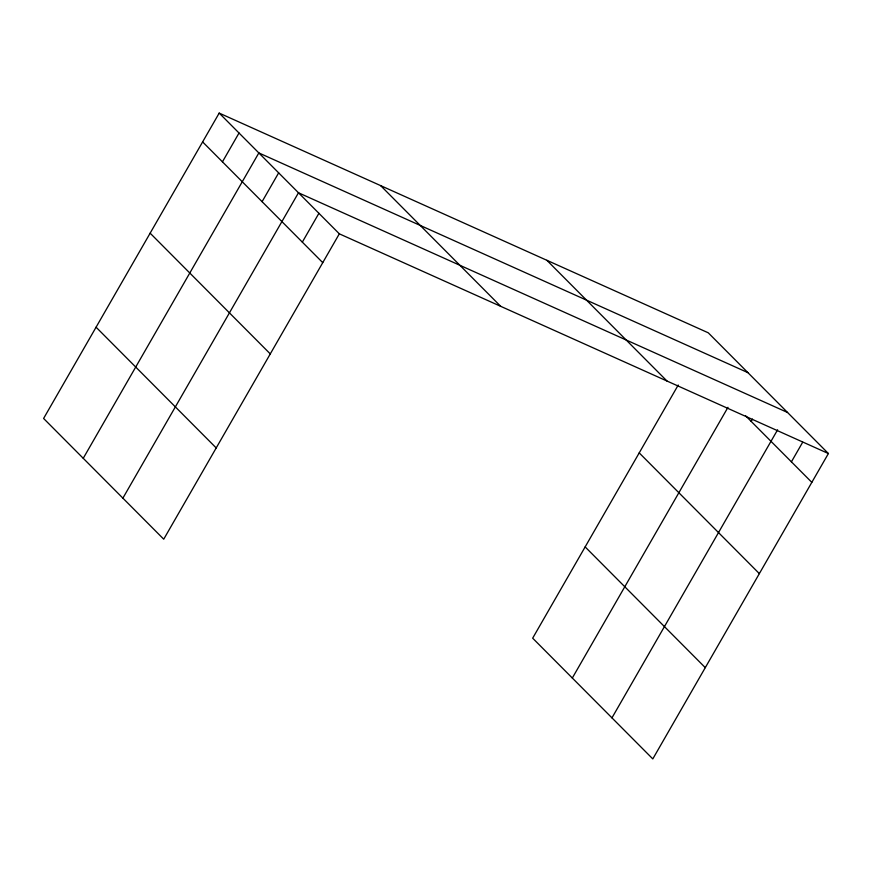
<?xml version="1.0" encoding="UTF-8"?>
<svg xmlns="http://www.w3.org/2000/svg" width="872" height="872" viewBox="0 0 872 872"><rect width="100%" height="100%" fill="white"/><g stroke="black" fill="none" stroke-linecap="round" stroke-linejoin="round"><path stroke-width="1.31" d="M219.199 113.088L43.6 418.462L163.729 539.19L339.328 233.827L219.199 113.088L708.271 332.81L828.4 453.538L652.801 758.913L532.672 638.173L678.242 385.021M222.447 161.832L239.015 133.013M83.243 458.301L258.842 152.927L747.914 372.649M262.091 201.672L278.659 172.852M122.887 498.141L298.475 192.777L787.558 412.489M302.333 242.122L318.901 213.302M572.315 678.024L727.978 407.322M751.163 421.394L752.492 419.083M611.959 717.863L777.617 429.787M791.405 461.833L802.676 442.235M339.328 233.827L828.4 453.538M745.506 415.693L811.832 482.358M546.875 260.303L667.004 381.031M380.595 185.594L500.713 306.334M639.22 452.884L759.349 573.623M202.62 141.907L322.749 262.646M585.156 546.918L705.284 667.647M150.148 233.173L270.276 353.901M96.073 327.196L216.202 447.936"/></g></svg>
